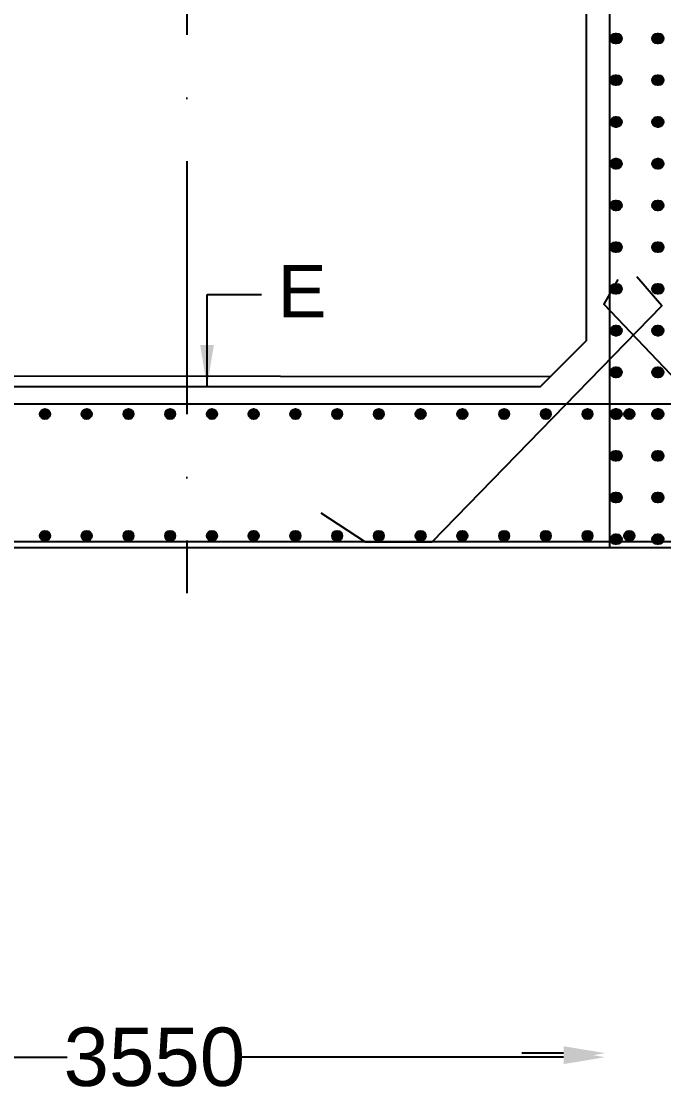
# Model space of a CAD drawing. Header units: millimetres. Extents: x 5124 to 2430164, y 2311 to 45642708.
# Drawn here: x 2369134 to 2372210, y 45617019 to 45622167 of the extents above; entities that cross this region are included whole.
import ezdxf

# ---------------------------------------------------------------- set-up
doc = ezdxf.new("R2010")
doc.units = ezdxf.units.MM
doc.header["$MEASUREMENT"] = 0
doc.linetypes.add('ACAD_ISO10W100', pattern=[18, 12, -3, 0, -3])
for name, color, linetype in [('DIMENSION', 7, 'Continuous'), ('DRAWING', 7, 'Continuous'), ('TEXT', 7, 'Continuous')]:
    doc.layers.add(name, color=color, linetype=linetype)
doc.styles.get("Standard").update_dxf_attribs({"font": 'arial.ttf', "height": 280})
doc.dimstyles.get("Standard").update_dxf_attribs({"dimtxt": 225, "dimasz": 200, "dimexe": 0.18, "dimexo": 0.0625, "dimgap": 0.09, "dimtad": 0, "dimdec": 0, "dimzin": 0, "dimdsep": 46, "dimtxsty": 'Standard', "dimcen": 0.09, "dimse1": 1, "dimse2": 1, "dimadec": 0, "dimazin": 0, "dimtfac": 1, "dimtdec": 0, "dimtofl": 0, "dimtmove": 0, "dimatfit": 3, "dimfxl": 1, "dimtolj": 1, "dimtzin": 0, "dimarcsym": 0})

# ---------------------------------------------------------------- blocks, each defined once
blk = doc.blocks.new('*D123')
at = {"layer": 'Defpoints', "color": 0, "transparency": 16777216}
for p in [(2367609.6, 45617213.6), (2371931.1, 45617213.6), (2371931.1, 45617202.9)]:
    blk.add_point(p, dxfattribs=at)
at = {"layer": 'DIMENSION', "color": 0, "lineweight": -2, "transparency": 16777216}
for p, q in [((2367809.6, 45617202.9), (2369352.8, 45617202.9)), ((2371731.1, 45617202.9), (2370188, 45617202.9))]:
    blk.add_line(p, q, dxfattribs=at)
at = {"layer": 'DIMENSION', "color": 0, "transparency": 16777216}
for points in [[(2367809.6, 45617236.3), (2367809.6, 45617169.6), (2367609.6, 45617202.9)], [(2371731.1, 45617236.3), (2371731.1, 45617169.6), (2371931.1, 45617202.9)]]:
    blk.add_solid(points, dxfattribs=at)
at = {"layer": 'DIMENSION', "color": 0, "transparency": 16777216, "insert": (2369770.4, 45617202.9), "char_height": 280, "attachment_point": 5}
blk.add_mtext('\\A1;3550', dxfattribs=at)
blk = doc.blocks.new('*D124')
at = {"layer": 'Defpoints', "color": 0, "transparency": 16777216}
for p in [(2371931.1, 45617213.6), (2372275.6, 45617222.2), (2372275.6, 45617213.6)]:
    blk.add_point(p, dxfattribs=at)
at = {"layer": 'DIMENSION', "color": 0, "lineweight": -2, "transparency": 16777216}
for p, q in [((2371731.1, 45617222.2), (2371531.1, 45617222.2)), ((2372475.6, 45617222.2), (2372675.6, 45617222.2))]:
    blk.add_line(p, q, dxfattribs=at)
at = {"layer": 'DIMENSION', "color": 0, "transparency": 16777216}
for points in [[(2371731.1, 45617255.6), (2371731.1, 45617188.9), (2371931.1, 45617222.2)], [(2372475.6, 45617255.6), (2372475.6, 45617188.9), (2372275.6, 45617222.2)]]:
    blk.add_solid(points, dxfattribs=at)
at = {"layer": 'DIMENSION', "color": 0, "transparency": 16777216, "insert": (2372984.4, 45617222.2), "char_height": 280, "attachment_point": 5}
blk.add_mtext('\\A1;300', dxfattribs=at)

msp = doc.modelspace()

# ---------------------------------------------------------------- hatches: boundary and pattern name
at = {"layer": 'DRAWING'}
for points in [[(2372004.8, 45622085.2, 0.973258), (2371956.3, 45622086.6), (2371956.3, 45622083.9, 0.973258)], [(2372004.9, 45622085.2, 1), (2371956.3, 45622085.2, 1)], [(2372005.8, 45622085.2, 0.973258), (2371957.3, 45622086.6), (2371957.3, 45622083.9, 0.973258)], [(2372005.9, 45622085.2, 1), (2371957.3, 45622085.2, 1)], [(2372006.8, 45622085.2, 0.973258), (2371958.3, 45622086.6), (2371958.3, 45622083.9, 0.973258)], [(2372006.9, 45622085.2, 1), (2371958.3, 45622085.2, 1)], [(2372007.8, 45622085.2, 0.973258), (2371959.3, 45622086.6), (2371959.3, 45622083.9, 0.973258)], [(2372007.9, 45622085.2, 1), (2371959.3, 45622085.2, 1)], [(2372008.8, 45622085.2, 0.973258), (2371960.3, 45622086.6), (2371960.3, 45622083.9, 0.973258)], [(2372008.9, 45622085.2, 1), (2371960.3, 45622085.2, 1)], [(2372009.8, 45622085.2, 0.973258), (2371961.3, 45622086.6), (2371961.3, 45622083.9, 0.973258)], [(2372009.9, 45622085.2, 1), (2371961.3, 45622085.2, 1)], [(2372204.8, 45622085.2, 0.973258), (2372156.3, 45622086.6), (2372156.3, 45622083.9, 0.973258)], [(2372204.9, 45622085.2, 1), (2372156.3, 45622085.2, 1)], [(2372205.8, 45622085.2, 0.973258), (2372157.3, 45622086.6), (2372157.3, 45622083.9, 0.973258)], [(2372205.9, 45622085.2, 1), (2372157.3, 45622085.2, 1)], [(2372206.8, 45622085.2, 0.973258), (2372158.3, 45622086.6), (2372158.3, 45622083.9, 0.973258)], [(2372206.9, 45622085.2, 1), (2372158.3, 45622085.2, 1)], [(2372207.8, 45622085.2, 0.973258), (2372159.3, 45622086.6), (2372159.3, 45622083.9, 0.973258)], [(2372207.9, 45622085.2, 1), (2372159.3, 45622085.2, 1)], [(2372208.8, 45622085.2, 0.973258), (2372160.3, 45622086.6), (2372160.3, 45622083.9, 0.973258)], [(2372208.9, 45622085.2, 1), (2372160.3, 45622085.2, 1)], [(2372209.8, 45622085.2, 0.973258), (2372161.3, 45622086.6), (2372161.3, 45622083.9, 0.973258)], [(2372209.9, 45622085.2, 1), (2372161.3, 45622085.2, 1)], [(2372004.8, 45621885.2, 0.973258), (2371956.3, 45621886.6), (2371956.3, 45621883.9, 0.973258)], [(2372004.9, 45621885.2, 1), (2371956.3, 45621885.2, 1)], [(2372005.8, 45621885.2, 0.973258), (2371957.3, 45621886.6), (2371957.3, 45621883.9, 0.973258)], [(2372005.9, 45621885.2, 1), (2371957.3, 45621885.2, 1)], [(2372006.8, 45621885.2, 0.973258), (2371958.3, 45621886.6), (2371958.3, 45621883.9, 0.973258)], [(2372006.9, 45621885.2, 1), (2371958.3, 45621885.2, 1)], [(2372007.8, 45621885.2, 0.973258), (2371959.3, 45621886.6), (2371959.3, 45621883.9, 0.973258)], [(2372007.9, 45621885.2, 1), (2371959.3, 45621885.2, 1)], [(2372008.8, 45621885.2, 0.973258), (2371960.3, 45621886.6), (2371960.3, 45621883.9, 0.973258)], [(2372008.9, 45621885.2, 1), (2371960.3, 45621885.2, 1)], [(2372009.8, 45621885.2, 0.973258), (2371961.3, 45621886.6), (2371961.3, 45621883.9, 0.973258)], [(2372009.9, 45621885.2, 1), (2371961.3, 45621885.2, 1)], [(2372204.8, 45621885.2, 0.973258), (2372156.3, 45621886.6), (2372156.3, 45621883.9, 0.973258)], [(2372204.9, 45621885.2, 1), (2372156.3, 45621885.2, 1)], [(2372205.8, 45621885.2, 0.973258), (2372157.3, 45621886.6), (2372157.3, 45621883.9, 0.973258)], [(2372205.9, 45621885.2, 1), (2372157.3, 45621885.2, 1)], [(2372206.8, 45621885.2, 0.973258), (2372158.3, 45621886.6), (2372158.3, 45621883.9, 0.973258)], [(2372206.9, 45621885.2, 1), (2372158.3, 45621885.2, 1)], [(2372207.8, 45621885.2, 0.973258), (2372159.3, 45621886.6), (2372159.3, 45621883.9, 0.973258)], [(2372207.9, 45621885.2, 1), (2372159.3, 45621885.2, 1)], [(2372208.8, 45621885.2, 0.973258), (2372160.3, 45621886.6), (2372160.3, 45621883.9, 0.973258)], [(2372208.9, 45621885.2, 1), (2372160.3, 45621885.2, 1)], [(2372209.8, 45621885.2, 0.973258), (2372161.3, 45621886.6), (2372161.3, 45621883.9, 0.973258)], [(2372209.9, 45621885.2, 1), (2372161.3, 45621885.2, 1)], [(2372004.8, 45621685.2, 0.973258), (2371956.3, 45621686.6), (2371956.3, 45621683.9, 0.973258)], [(2372004.9, 45621685.2, 1), (2371956.3, 45621685.2, 1)], [(2372005.8, 45621685.2, 0.973258), (2371957.3, 45621686.6), (2371957.3, 45621683.9, 0.973258)], [(2372005.9, 45621685.2, 1), (2371957.3, 45621685.2, 1)], [(2372006.8, 45621685.2, 0.973258), (2371958.3, 45621686.6), (2371958.3, 45621683.9, 0.973258)], [(2372006.9, 45621685.2, 1), (2371958.3, 45621685.2, 1)], [(2372007.8, 45621685.2, 0.973258), (2371959.3, 45621686.6), (2371959.3, 45621683.9, 0.973258)], [(2372007.9, 45621685.2, 1), (2371959.3, 45621685.2, 1)], [(2372008.8, 45621685.2, 0.973258), (2371960.3, 45621686.6), (2371960.3, 45621683.9, 0.973258)], [(2372008.9, 45621685.2, 1), (2371960.3, 45621685.2, 1)], [(2372009.8, 45621685.2, 0.973258), (2371961.3, 45621686.6), (2371961.3, 45621683.9, 0.973258)], [(2372009.9, 45621685.2, 1), (2371961.3, 45621685.2, 1)], [(2372204.8, 45621685.2, 0.973258), (2372156.3, 45621686.6), (2372156.3, 45621683.9, 0.973258)], [(2372204.9, 45621685.2, 1), (2372156.3, 45621685.2, 1)], [(2372205.8, 45621685.2, 0.973258), (2372157.3, 45621686.6), (2372157.3, 45621683.9, 0.973258)], [(2372205.9, 45621685.2, 1), (2372157.3, 45621685.2, 1)], [(2372206.8, 45621685.2, 0.973258), (2372158.3, 45621686.6), (2372158.3, 45621683.9, 0.973258)], [(2372206.9, 45621685.2, 1), (2372158.3, 45621685.2, 1)], [(2372207.8, 45621685.2, 0.973258), (2372159.3, 45621686.6), (2372159.3, 45621683.9, 0.973258)], [(2372207.9, 45621685.2, 1), (2372159.3, 45621685.2, 1)], [(2372208.8, 45621685.2, 0.973258), (2372160.3, 45621686.6), (2372160.3, 45621683.9, 0.973258)], [(2372208.9, 45621685.2, 1), (2372160.3, 45621685.2, 1)], [(2372209.8, 45621685.2, 0.973258), (2372161.3, 45621686.6), (2372161.3, 45621683.9, 0.973258)], [(2372209.9, 45621685.2, 1), (2372161.3, 45621685.2, 1)], [(2372004.8, 45621485.2, 0.973258), (2371956.3, 45621486.6), (2371956.3, 45621483.9, 0.973258)], [(2372004.9, 45621485.2, 1), (2371956.3, 45621485.2, 1)], [(2372005.8, 45621485.2, 0.973258), (2371957.3, 45621486.6), (2371957.3, 45621483.9, 0.973258)], [(2372005.9, 45621485.2, 1), (2371957.3, 45621485.2, 1)], [(2372006.8, 45621485.2, 0.973258), (2371958.3, 45621486.6), (2371958.3, 45621483.9, 0.973258)], [(2372006.9, 45621485.2, 1), (2371958.3, 45621485.2, 1)], [(2372007.8, 45621485.2, 0.973258), (2371959.3, 45621486.6), (2371959.3, 45621483.9, 0.973258)], [(2372007.9, 45621485.2, 1), (2371959.3, 45621485.2, 1)], [(2372008.8, 45621485.2, 0.973258), (2371960.3, 45621486.6), (2371960.3, 45621483.9, 0.973258)], [(2372008.9, 45621485.2, 1), (2371960.3, 45621485.2, 1)], [(2372009.8, 45621485.2, 0.973258), (2371961.3, 45621486.6), (2371961.3, 45621483.9, 0.973258)], [(2372009.9, 45621485.2, 1), (2371961.3, 45621485.2, 1)], [(2372204.8, 45621485.2, 0.973258), (2372156.3, 45621486.6), (2372156.3, 45621483.9, 0.973258)], [(2372204.9, 45621485.2, 1), (2372156.3, 45621485.2, 1)], [(2372205.8, 45621485.2, 0.973258), (2372157.3, 45621486.6), (2372157.3, 45621483.9, 0.973258)], [(2372205.9, 45621485.2, 1), (2372157.3, 45621485.2, 1)], [(2372206.8, 45621485.2, 0.973258), (2372158.3, 45621486.6), (2372158.3, 45621483.9, 0.973258)], [(2372206.9, 45621485.2, 1), (2372158.3, 45621485.2, 1)], [(2372207.8, 45621485.2, 0.973258), (2372159.3, 45621486.6), (2372159.3, 45621483.9, 0.973258)], [(2372207.9, 45621485.2, 1), (2372159.3, 45621485.2, 1)], [(2372208.8, 45621485.2, 0.973258), (2372160.3, 45621486.6), (2372160.3, 45621483.9, 0.973258)], [(2372208.9, 45621485.2, 1), (2372160.3, 45621485.2, 1)], [(2372209.8, 45621485.2, 0.973258), (2372161.3, 45621486.6), (2372161.3, 45621483.9, 0.973258)], [(2372209.9, 45621485.2, 1), (2372161.3, 45621485.2, 1)], [(2372004.8, 45621285.2, 0.973258), (2371956.3, 45621286.6), (2371956.3, 45621283.9, 0.973258)], [(2372004.9, 45621285.2, 1), (2371956.3, 45621285.2, 1)], [(2372005.8, 45621285.2, 0.973258), (2371957.3, 45621286.6), (2371957.3, 45621283.9, 0.973258)], [(2372005.9, 45621285.2, 1), (2371957.3, 45621285.2, 1)], [(2372006.8, 45621285.2, 0.973258), (2371958.3, 45621286.6), (2371958.3, 45621283.9, 0.973258)], [(2372006.9, 45621285.2, 1), (2371958.3, 45621285.2, 1)], [(2372007.8, 45621285.2, 0.973258), (2371959.3, 45621286.6), (2371959.3, 45621283.9, 0.973258)], [(2372007.9, 45621285.2, 1), (2371959.3, 45621285.2, 1)], [(2372008.8, 45621285.2, 0.973258), (2371960.3, 45621286.6), (2371960.3, 45621283.9, 0.973258)], [(2372008.9, 45621285.2, 1), (2371960.3, 45621285.2, 1)], [(2372009.8, 45621285.2, 0.973258), (2371961.3, 45621286.6), (2371961.3, 45621283.9, 0.973258)], [(2372009.9, 45621285.2, 1), (2371961.3, 45621285.2, 1)], [(2372204.8, 45621285.2, 0.973258), (2372156.3, 45621286.6), (2372156.3, 45621283.9, 0.973258)], [(2372204.9, 45621285.2, 1), (2372156.3, 45621285.2, 1)], [(2372205.8, 45621285.2, 0.973258), (2372157.3, 45621286.6), (2372157.3, 45621283.9, 0.973258)], [(2372205.9, 45621285.2, 1), (2372157.3, 45621285.2, 1)], [(2372206.8, 45621285.2, 0.973258), (2372158.3, 45621286.6), (2372158.3, 45621283.9, 0.973258)], [(2372206.9, 45621285.2, 1), (2372158.3, 45621285.2, 1)], [(2372207.8, 45621285.2, 0.973258), (2372159.3, 45621286.6), (2372159.3, 45621283.9, 0.973258)], [(2372207.9, 45621285.2, 1), (2372159.3, 45621285.2, 1)], [(2372208.8, 45621285.2, 0.973258), (2372160.3, 45621286.6), (2372160.3, 45621283.9, 0.973258)], [(2372208.9, 45621285.2, 1), (2372160.3, 45621285.2, 1)], [(2372209.8, 45621285.2, 0.973258), (2372161.3, 45621286.6), (2372161.3, 45621283.9, 0.973258)], [(2372209.9, 45621285.2, 1), (2372161.3, 45621285.2, 1)], [(2372004.8, 45621085.2, 0.973258), (2371956.3, 45621086.6), (2371956.3, 45621083.9, 0.973258)], [(2372004.9, 45621085.2, 1), (2371956.3, 45621085.2, 1)], [(2372005.8, 45621085.2, 0.973258), (2371957.3, 45621086.6), (2371957.3, 45621083.9, 0.973258)], [(2372005.9, 45621085.2, 1), (2371957.3, 45621085.2, 1)], [(2372006.8, 45621085.2, 0.973258), (2371958.3, 45621086.6), (2371958.3, 45621083.9, 0.973258)], [(2372006.9, 45621085.2, 1), (2371958.3, 45621085.2, 1)], [(2372007.8, 45621085.2, 0.973258), (2371959.3, 45621086.6), (2371959.3, 45621083.9, 0.973258)], [(2372007.9, 45621085.2, 1), (2371959.3, 45621085.2, 1)], [(2372008.8, 45621085.2, 0.973258), (2371960.3, 45621086.6), (2371960.3, 45621083.9, 0.973258)], [(2372008.9, 45621085.2, 1), (2371960.3, 45621085.2, 1)], [(2372009.8, 45621085.2, 0.973258), (2371961.3, 45621086.6), (2371961.3, 45621083.9, 0.973258)], [(2372009.9, 45621085.2, 1), (2371961.3, 45621085.2, 1)], [(2372204.8, 45621085.2, 0.973258), (2372156.3, 45621086.6), (2372156.3, 45621083.9, 0.973258)], [(2372204.9, 45621085.2, 1), (2372156.3, 45621085.2, 1)], [(2372205.8, 45621085.2, 0.973258), (2372157.3, 45621086.6), (2372157.3, 45621083.9, 0.973258)], [(2372205.9, 45621085.2, 1), (2372157.3, 45621085.2, 1)], [(2372206.8, 45621085.2, 0.973258), (2372158.3, 45621086.6), (2372158.3, 45621083.9, 0.973258)], [(2372206.9, 45621085.2, 1), (2372158.3, 45621085.2, 1)], [(2372207.8, 45621085.2, 0.973258), (2372159.3, 45621086.6), (2372159.3, 45621083.9, 0.973258)], [(2372207.9, 45621085.2, 1), (2372159.3, 45621085.2, 1)], [(2372208.8, 45621085.2, 0.973258), (2372160.3, 45621086.6), (2372160.3, 45621083.9, 0.973258)], [(2372208.9, 45621085.2, 1), (2372160.3, 45621085.2, 1)], [(2372209.8, 45621085.2, 0.973258), (2372161.3, 45621086.6), (2372161.3, 45621083.9, 0.973258)], [(2372209.9, 45621085.2, 1), (2372161.3, 45621085.2, 1)], [(2372004.8, 45620885.2, 0.973258), (2371956.3, 45620886.6), (2371956.3, 45620883.9, 0.973258)], [(2372004.9, 45620885.2, 1), (2371956.3, 45620885.2, 1)], [(2372005.8, 45620885.2, 0.973258), (2371957.3, 45620886.6), (2371957.3, 45620883.9, 0.973258)], [(2372005.9, 45620885.2, 1), (2371957.3, 45620885.2, 1)], [(2372006.8, 45620885.2, 0.973258), (2371958.3, 45620886.6), (2371958.3, 45620883.9, 0.973258)], [(2372006.9, 45620885.2, 1), (2371958.3, 45620885.2, 1)], [(2372007.8, 45620885.2, 0.973258), (2371959.3, 45620886.6), (2371959.3, 45620883.9, 0.973258)], [(2372007.9, 45620885.2, 1), (2371959.3, 45620885.2, 1)], [(2372008.8, 45620885.2, 0.973258), (2371960.3, 45620886.6), (2371960.3, 45620883.9, 0.973258)], [(2372008.9, 45620885.2, 1), (2371960.3, 45620885.2, 1)], [(2372009.8, 45620885.2, 0.973258), (2371961.3, 45620886.6), (2371961.3, 45620883.9, 0.973258)], [(2372009.9, 45620885.2, 1), (2371961.3, 45620885.2, 1)], [(2372204.8, 45620885.2, 0.973258), (2372156.3, 45620886.6), (2372156.3, 45620883.9, 0.973258)], [(2372204.9, 45620885.2, 1), (2372156.3, 45620885.2, 1)], [(2372205.8, 45620885.2, 0.973258), (2372157.3, 45620886.6), (2372157.3, 45620883.9, 0.973258)], [(2372205.9, 45620885.2, 1), (2372157.3, 45620885.2, 1)], [(2372206.8, 45620885.2, 0.973258), (2372158.3, 45620886.6), (2372158.3, 45620883.9, 0.973258)], [(2372206.9, 45620885.2, 1), (2372158.3, 45620885.2, 1)], [(2372207.8, 45620885.2, 0.973258), (2372159.3, 45620886.6), (2372159.3, 45620883.9, 0.973258)], [(2372207.9, 45620885.2, 1), (2372159.3, 45620885.2, 1)], [(2372208.8, 45620885.2, 0.973258), (2372160.3, 45620886.6), (2372160.3, 45620883.9, 0.973258)], [(2372208.9, 45620885.2, 1), (2372160.3, 45620885.2, 1)], [(2372209.8, 45620885.2, 0.973258), (2372161.3, 45620886.6), (2372161.3, 45620883.9, 0.973258)], [(2372209.9, 45620885.2, 1), (2372161.3, 45620885.2, 1)], [(2372004.8, 45620685.2, 0.973258), (2371956.3, 45620686.6), (2371956.3, 45620683.9, 0.973258)], [(2372004.9, 45620685.2, 1), (2371956.3, 45620685.2, 1)], [(2372005.8, 45620685.2, 0.973258), (2371957.3, 45620686.6), (2371957.3, 45620683.9, 0.973258)], [(2372005.9, 45620685.2, 1), (2371957.3, 45620685.2, 1)], [(2372006.8, 45620685.2, 0.973258), (2371958.3, 45620686.6), (2371958.3, 45620683.9, 0.973258)], [(2372006.9, 45620685.2, 1), (2371958.3, 45620685.2, 1)], [(2372007.8, 45620685.2, 0.973258), (2371959.3, 45620686.6), (2371959.3, 45620683.9, 0.973258)], [(2372007.9, 45620685.2, 1), (2371959.3, 45620685.2, 1)], [(2372008.8, 45620685.2, 0.973258), (2371960.3, 45620686.6), (2371960.3, 45620683.9, 0.973258)], [(2372008.9, 45620685.2, 1), (2371960.3, 45620685.2, 1)], [(2372009.8, 45620685.2, 0.973258), (2371961.3, 45620686.6), (2371961.3, 45620683.9, 0.973258)], [(2372009.9, 45620685.2, 1), (2371961.3, 45620685.2, 1)], [(2372204.8, 45620685.2, 0.973258), (2372156.3, 45620686.6), (2372156.3, 45620683.9, 0.973258)], [(2372204.9, 45620685.2, 1), (2372156.3, 45620685.2, 1)], [(2372205.8, 45620685.2, 0.973258), (2372157.3, 45620686.6), (2372157.3, 45620683.9, 0.973258)], [(2372205.9, 45620685.2, 1), (2372157.3, 45620685.2, 1)], [(2372206.8, 45620685.2, 0.973258), (2372158.3, 45620686.6), (2372158.3, 45620683.9, 0.973258)], [(2372206.9, 45620685.2, 1), (2372158.3, 45620685.2, 1)], [(2372207.8, 45620685.2, 0.973258), (2372159.3, 45620686.6), (2372159.3, 45620683.9, 0.973258)], [(2372207.9, 45620685.2, 1), (2372159.3, 45620685.2, 1)], [(2372208.8, 45620685.2, 0.973258), (2372160.3, 45620686.6), (2372160.3, 45620683.9, 0.973258)], [(2372208.9, 45620685.2, 1), (2372160.3, 45620685.2, 1)], [(2372209.8, 45620685.2, 0.973258), (2372161.3, 45620686.6), (2372161.3, 45620683.9, 0.973258)], [(2372209.9, 45620685.2, 1), (2372161.3, 45620685.2, 1)], [(2372004.8, 45620485.2, 0.973258), (2371956.3, 45620486.6), (2371956.3, 45620483.9, 0.973258)], [(2372004.9, 45620485.2, 1), (2371956.3, 45620485.2, 1)], [(2372005.8, 45620485.2, 0.973258), (2371957.3, 45620486.6), (2371957.3, 45620483.9, 0.973258)], [(2372005.9, 45620485.2, 1), (2371957.3, 45620485.2, 1)], [(2372006.8, 45620485.2, 0.973258), (2371958.3, 45620486.6), (2371958.3, 45620483.9, 0.973258)], [(2372006.9, 45620485.2, 1), (2371958.3, 45620485.2, 1)], [(2372007.8, 45620485.2, 0.973258), (2371959.3, 45620486.6), (2371959.3, 45620483.9, 0.973258)], [(2372007.9, 45620485.2, 1), (2371959.3, 45620485.2, 1)], [(2372008.8, 45620485.2, 0.973258), (2371960.3, 45620486.6), (2371960.3, 45620483.9, 0.973258)], [(2372008.9, 45620485.2, 1), (2371960.3, 45620485.2, 1)], [(2372009.8, 45620485.2, 0.973258), (2371961.3, 45620486.6), (2371961.3, 45620483.9, 0.973258)], [(2372009.9, 45620485.2, 1), (2371961.3, 45620485.2, 1)], [(2372204.8, 45620485.2, 0.973258), (2372156.3, 45620486.6), (2372156.3, 45620483.9, 0.973258)], [(2372204.9, 45620485.2, 1), (2372156.3, 45620485.2, 1)], [(2372205.8, 45620485.2, 0.973258), (2372157.3, 45620486.6), (2372157.3, 45620483.9, 0.973258)], [(2372205.9, 45620485.2, 1), (2372157.3, 45620485.2, 1)], [(2372206.8, 45620485.2, 0.973258), (2372158.3, 45620486.6), (2372158.3, 45620483.9, 0.973258)], [(2372206.9, 45620485.2, 1), (2372158.3, 45620485.2, 1)], [(2372207.8, 45620485.2, 0.973258), (2372159.3, 45620486.6), (2372159.3, 45620483.9, 0.973258)], [(2372207.9, 45620485.2, 1), (2372159.3, 45620485.2, 1)], [(2372208.8, 45620485.2, 0.973258), (2372160.3, 45620486.6), (2372160.3, 45620483.9, 0.973258)], [(2372208.9, 45620485.2, 1), (2372160.3, 45620485.2, 1)], [(2372209.8, 45620485.2, 0.973258), (2372161.3, 45620486.6), (2372161.3, 45620483.9, 0.973258)], [(2372209.9, 45620485.2, 1), (2372161.3, 45620485.2, 1)], [(2369270.6, 45620285.2, 0.973258), (2369222.1, 45620286.6), (2369222.1, 45620283.9, 0.973258)], [(2369270.7, 45620285.2, 0.973258), (2369222.1, 45620286.6), (2369222.1, 45620283.9, 0.973258)], [(2369470.6, 45620285.2, 0.973258), (2369422.1, 45620286.6), (2369422.1, 45620283.9, 0.973258)], [(2369470.7, 45620285.2, 0.973258), (2369422.1, 45620286.6), (2369422.1, 45620283.9, 0.973258)], [(2369670.6, 45620285.2, 0.973258), (2369622.1, 45620286.6), (2369622.1, 45620283.9, 0.973258)], [(2369670.7, 45620285.2, 0.973258), (2369622.1, 45620286.6), (2369622.1, 45620283.9, 0.973258)], [(2369870.6, 45620285.2, 0.973258), (2369822.1, 45620286.6), (2369822.1, 45620283.9, 0.973258)], [(2369870.7, 45620285.2, 0.973258), (2369822.1, 45620286.6), (2369822.1, 45620283.9, 0.973258)], [(2370070.6, 45620285.2, 0.973258), (2370022.1, 45620286.6), (2370022.1, 45620283.9, 0.973258)], [(2370070.7, 45620285.2, 0.973258), (2370022.1, 45620286.6), (2370022.1, 45620283.9, 0.973258)], [(2370270.6, 45620285.2, 0.973258), (2370222.1, 45620286.6), (2370222.1, 45620283.9, 0.973258)], [(2370270.7, 45620285.2, 0.973258), (2370222.1, 45620286.6), (2370222.1, 45620283.9, 0.973258)], [(2370470.6, 45620285.2, 0.973258), (2370422.1, 45620286.6), (2370422.1, 45620283.9, 0.973258)], [(2370470.7, 45620285.2, 0.973258), (2370422.1, 45620286.6), (2370422.1, 45620283.9, 0.973258)], [(2370670.6, 45620285.2, 0.973258), (2370622.1, 45620286.6), (2370622.1, 45620283.9, 0.973258)], [(2370670.7, 45620285.2, 0.973258), (2370622.1, 45620286.6), (2370622.1, 45620283.9, 0.973258)], [(2370870.6, 45620285.2, 0.973258), (2370822.1, 45620286.6), (2370822.1, 45620283.9, 0.973258)], [(2370870.7, 45620285.2, 0.973258), (2370822.1, 45620286.6), (2370822.1, 45620283.9, 0.973258)], [(2371070.6, 45620285.2, 0.973258), (2371022.1, 45620286.6), (2371022.1, 45620283.9, 0.973258)], [(2371070.7, 45620285.2, 0.973258), (2371022.1, 45620286.6), (2371022.1, 45620283.9, 0.973258)], [(2371270.6, 45620285.2, 0.973258), (2371222.1, 45620286.6), (2371222.1, 45620283.9, 0.973258)], [(2371270.7, 45620285.2, 0.973258), (2371222.1, 45620286.6), (2371222.1, 45620283.9, 0.973258)], [(2371470.6, 45620285.2, 0.973258), (2371422.1, 45620286.6), (2371422.1, 45620283.9, 0.973258)], [(2371470.7, 45620285.2, 0.973258), (2371422.1, 45620286.6), (2371422.1, 45620283.9, 0.973258)], [(2371670.6, 45620285.2, 0.973258), (2371622.1, 45620286.6), (2371622.1, 45620283.9, 0.973258)], [(2371670.7, 45620285.2, 0.973258), (2371622.1, 45620286.6), (2371622.1, 45620283.9, 0.973258)], [(2371870.6, 45620285.2, 0.973258), (2371822.1, 45620286.6), (2371822.1, 45620283.9, 0.973258)], [(2371870.7, 45620285.2, 0.973258), (2371822.1, 45620286.6), (2371822.1, 45620283.9, 0.973258)], [(2372004.8, 45620285.2, 0.973258), (2371956.3, 45620286.6), (2371956.3, 45620283.9, 0.973258)], [(2372004.9, 45620285.2, 1), (2371956.3, 45620285.2, 1)], [(2372005.8, 45620285.2, 0.973258), (2371957.3, 45620286.6), (2371957.3, 45620283.9, 0.973258)], [(2372005.9, 45620285.2, 1), (2371957.3, 45620285.2, 1)], [(2372006.8, 45620285.2, 0.973258), (2371958.3, 45620286.6), (2371958.3, 45620283.9, 0.973258)], [(2372006.9, 45620285.2, 1), (2371958.3, 45620285.2, 1)], [(2372007.8, 45620285.2, 0.973258), (2371959.3, 45620286.6), (2371959.3, 45620283.9, 0.973258)], [(2372007.9, 45620285.2, 1), (2371959.3, 45620285.2, 1)], [(2372008.8, 45620285.2, 0.973258), (2371960.3, 45620286.6), (2371960.3, 45620283.9, 0.973258)], [(2372008.9, 45620285.2, 1), (2371960.3, 45620285.2, 1)], [(2372009.8, 45620285.2, 0.973258), (2371961.3, 45620286.6), (2371961.3, 45620283.9, 0.973258)], [(2372009.9, 45620285.2, 1), (2371961.3, 45620285.2, 1)], [(2372070.6, 45620285.2, 0.973258), (2372022.1, 45620286.6), (2372022.1, 45620283.9, 0.973258)], [(2372070.7, 45620285.2, 0.973258), (2372022.1, 45620286.6), (2372022.1, 45620283.9, 0.973258)], [(2372204.8, 45620285.2, 0.973258), (2372156.3, 45620286.6), (2372156.3, 45620283.9, 0.973258)], [(2372204.9, 45620285.2, 1), (2372156.3, 45620285.2, 1)], [(2372205.8, 45620285.2, 0.973258), (2372157.3, 45620286.6), (2372157.3, 45620283.9, 0.973258)], [(2372205.9, 45620285.2, 1), (2372157.3, 45620285.2, 1)], [(2372206.8, 45620285.2, 0.973258), (2372158.3, 45620286.6), (2372158.3, 45620283.9, 0.973258)], [(2372206.9, 45620285.2, 1), (2372158.3, 45620285.2, 1)], [(2372207.8, 45620285.2, 0.973258), (2372159.3, 45620286.6), (2372159.3, 45620283.9, 0.973258)], [(2372207.9, 45620285.2, 1), (2372159.3, 45620285.2, 1)], [(2372208.8, 45620285.2, 0.973258), (2372160.3, 45620286.6), (2372160.3, 45620283.9, 0.973258)], [(2372208.9, 45620285.2, 1), (2372160.3, 45620285.2, 1)], [(2372209.8, 45620285.2, 0.973258), (2372161.3, 45620286.6), (2372161.3, 45620283.9, 0.973258)], [(2372209.9, 45620285.2, 1), (2372161.3, 45620285.2, 1)], [(2372004.8, 45620085.2, 0.973258), (2371956.3, 45620086.6), (2371956.3, 45620083.9, 0.973258)], [(2372004.9, 45620085.2, 1), (2371956.3, 45620085.2, 1)], [(2372005.8, 45620085.2, 0.973258), (2371957.3, 45620086.6), (2371957.3, 45620083.9, 0.973258)], [(2372005.9, 45620085.2, 1), (2371957.3, 45620085.2, 1)], [(2372006.8, 45620085.2, 0.973258), (2371958.3, 45620086.6), (2371958.3, 45620083.9, 0.973258)], [(2372006.9, 45620085.2, 1), (2371958.3, 45620085.2, 1)], [(2372007.8, 45620085.2, 0.973258), (2371959.3, 45620086.6), (2371959.3, 45620083.9, 0.973258)], [(2372007.9, 45620085.2, 1), (2371959.3, 45620085.2, 1)], [(2372008.8, 45620085.2, 0.973258), (2371960.3, 45620086.6), (2371960.3, 45620083.9, 0.973258)], [(2372008.9, 45620085.2, 1), (2371960.3, 45620085.2, 1)], [(2372009.8, 45620085.2, 0.973258), (2371961.3, 45620086.6), (2371961.3, 45620083.9, 0.973258)], [(2372009.9, 45620085.2, 1), (2371961.3, 45620085.2, 1)], [(2372204.8, 45620085.2, 0.973258), (2372156.3, 45620086.6), (2372156.3, 45620083.9, 0.973258)], [(2372204.9, 45620085.2, 1), (2372156.3, 45620085.2, 1)], [(2372205.8, 45620085.2, 0.973258), (2372157.3, 45620086.6), (2372157.3, 45620083.9, 0.973258)], [(2372205.9, 45620085.2, 1), (2372157.3, 45620085.2, 1)], [(2372206.8, 45620085.2, 0.973258), (2372158.3, 45620086.6), (2372158.3, 45620083.9, 0.973258)], [(2372206.9, 45620085.2, 1), (2372158.3, 45620085.2, 1)], [(2372207.8, 45620085.2, 0.973258), (2372159.3, 45620086.6), (2372159.3, 45620083.9, 0.973258)], [(2372207.9, 45620085.2, 1), (2372159.3, 45620085.2, 1)], [(2372208.8, 45620085.2, 0.973258), (2372160.3, 45620086.6), (2372160.3, 45620083.9, 0.973258)], [(2372208.9, 45620085.2, 1), (2372160.3, 45620085.2, 1)], [(2372209.8, 45620085.2, 0.973258), (2372161.3, 45620086.6), (2372161.3, 45620083.9, 0.973258)], [(2372209.9, 45620085.2, 1), (2372161.3, 45620085.2, 1)], [(2372004.8, 45619885.2, 0.973258), (2371956.3, 45619886.6), (2371956.3, 45619883.9, 0.973258)], [(2372004.9, 45619885.2, 1), (2371956.3, 45619885.2, 1)], [(2372005.8, 45619885.2, 0.973258), (2371957.3, 45619886.6), (2371957.3, 45619883.9, 0.973258)], [(2372005.9, 45619885.2, 1), (2371957.3, 45619885.2, 1)], [(2372006.8, 45619885.2, 0.973258), (2371958.3, 45619886.6), (2371958.3, 45619883.9, 0.973258)], [(2372006.9, 45619885.2, 1), (2371958.3, 45619885.2, 1)], [(2372007.8, 45619885.2, 0.973258), (2371959.3, 45619886.6), (2371959.3, 45619883.9, 0.973258)], [(2372007.9, 45619885.2, 1), (2371959.3, 45619885.2, 1)], [(2372008.8, 45619885.2, 0.973258), (2371960.3, 45619886.6), (2371960.3, 45619883.9, 0.973258)], [(2372008.9, 45619885.2, 1), (2371960.3, 45619885.2, 1)], [(2372009.8, 45619885.2, 0.973258), (2371961.3, 45619886.6), (2371961.3, 45619883.9, 0.973258)], [(2372009.9, 45619885.2, 1), (2371961.3, 45619885.2, 1)], [(2372204.8, 45619885.2, 0.973258), (2372156.3, 45619886.6), (2372156.3, 45619883.9, 0.973258)], [(2372204.9, 45619885.2, 1), (2372156.3, 45619885.2, 1)], [(2372205.8, 45619885.2, 0.973258), (2372157.3, 45619886.6), (2372157.3, 45619883.9, 0.973258)], [(2372205.9, 45619885.2, 1), (2372157.3, 45619885.2, 1)], [(2372206.8, 45619885.2, 0.973258), (2372158.3, 45619886.6), (2372158.3, 45619883.9, 0.973258)], [(2372206.9, 45619885.2, 1), (2372158.3, 45619885.2, 1)], [(2372207.8, 45619885.2, 0.973258), (2372159.3, 45619886.6), (2372159.3, 45619883.9, 0.973258)], [(2372207.9, 45619885.2, 1), (2372159.3, 45619885.2, 1)], [(2372208.8, 45619885.2, 0.973258), (2372160.3, 45619886.6), (2372160.3, 45619883.9, 0.973258)], [(2372208.9, 45619885.2, 1), (2372160.3, 45619885.2, 1)], [(2372209.8, 45619885.2, 0.973258), (2372161.3, 45619886.6), (2372161.3, 45619883.9, 0.973258)], [(2372209.9, 45619885.2, 1), (2372161.3, 45619885.2, 1)], [(2369270.6, 45619701.7, 0.973258), (2369222.1, 45619703), (2369222.1, 45619700.4, 0.973258)], [(2369270.7, 45619701.7, 1), (2369222.1, 45619701.7, 1)], [(2369470.6, 45619701.7, 0.973258), (2369422.1, 45619703), (2369422.1, 45619700.4, 0.973258)], [(2369470.7, 45619701.7, 1), (2369422.1, 45619701.7, 1)], [(2369670.6, 45619701.7, 0.973258), (2369622.1, 45619703), (2369622.1, 45619700.4, 0.973258)], [(2369670.7, 45619701.7, 1), (2369622.1, 45619701.7, 1)], [(2369870.6, 45619701.7, 0.973258), (2369822.1, 45619703), (2369822.1, 45619700.4, 0.973258)], [(2369870.7, 45619701.7, 1), (2369822.1, 45619701.7, 1)], [(2370070.6, 45619701.7, 0.973258), (2370022.1, 45619703), (2370022.1, 45619700.4, 0.973258)], [(2370070.7, 45619701.7, 1), (2370022.1, 45619701.7, 1)], [(2370270.6, 45619701.7, 0.973258), (2370222.1, 45619703), (2370222.1, 45619700.4, 0.973258)], [(2370270.7, 45619701.7, 1), (2370222.1, 45619701.7, 1)], [(2370470.6, 45619701.7, 0.973258), (2370422.1, 45619703), (2370422.1, 45619700.4, 0.973258)], [(2370470.7, 45619701.7, 1), (2370422.1, 45619701.7, 1)], [(2370670.6, 45619701.7, 0.973258), (2370622.1, 45619703), (2370622.1, 45619700.4, 0.973258)], [(2370670.7, 45619701.7, 1), (2370622.1, 45619701.7, 1)], [(2370870.6, 45619701.7, 0.973258), (2370822.1, 45619703), (2370822.1, 45619700.4, 0.973258)], [(2370870.7, 45619701.7, 1), (2370822.1, 45619701.7, 1)], [(2371070.6, 45619701.7, 0.973258), (2371022.1, 45619703), (2371022.1, 45619700.4, 0.973258)], [(2371070.7, 45619701.7, 1), (2371022.1, 45619701.7, 1)], [(2371270.6, 45619701.7, 0.973258), (2371222.1, 45619703), (2371222.1, 45619700.4, 0.973258)], [(2371270.7, 45619701.7, 1), (2371222.1, 45619701.7, 1)], [(2371470.6, 45619701.7, 0.973258), (2371422.1, 45619703), (2371422.1, 45619700.4, 0.973258)], [(2371470.7, 45619701.7, 1), (2371422.1, 45619701.7, 1)], [(2371670.6, 45619701.7, 0.973258), (2371622.1, 45619703), (2371622.1, 45619700.4, 0.973258)], [(2371670.7, 45619701.7, 1), (2371622.1, 45619701.7, 1)], [(2371870.6, 45619701.7, 0.973258), (2371822.1, 45619703), (2371822.1, 45619700.4, 0.973258)], [(2371870.7, 45619701.7, 1), (2371822.1, 45619701.7, 1)], [(2372004.8, 45619685.2, 0.973258), (2371956.3, 45619686.6), (2371956.3, 45619683.9, 0.973258)], [(2372004.9, 45619685.2, 1), (2371956.3, 45619685.2, 1)], [(2372005.8, 45619685.2, 0.973258), (2371957.3, 45619686.6), (2371957.3, 45619683.9, 0.973258)], [(2372005.9, 45619685.2, 1), (2371957.3, 45619685.2, 1)], [(2372006.8, 45619685.2, 0.973258), (2371958.3, 45619686.6), (2371958.3, 45619683.9, 0.973258)], [(2372006.9, 45619685.2, 1), (2371958.3, 45619685.2, 1)], [(2372007.8, 45619685.2, 0.973258), (2371959.3, 45619686.6), (2371959.3, 45619683.9, 0.973258)], [(2372007.9, 45619685.2, 1), (2371959.3, 45619685.2, 1)], [(2372008.8, 45619685.2, 0.973258), (2371960.3, 45619686.6), (2371960.3, 45619683.9, 0.973258)], [(2372008.9, 45619685.2, 1), (2371960.3, 45619685.2, 1)], [(2372009.8, 45619685.2, 0.973258), (2371961.3, 45619686.6), (2371961.3, 45619683.9, 0.973258)], [(2372009.9, 45619685.2, 1), (2371961.3, 45619685.2, 1)], [(2372070.6, 45619701.7, 0.973258), (2372022.1, 45619703), (2372022.1, 45619700.4, 0.973258)], [(2372070.7, 45619701.7, 1), (2372022.1, 45619701.7, 1)], [(2372204.8, 45619685.2, 0.973258), (2372156.3, 45619686.6), (2372156.3, 45619683.9, 0.973258)], [(2372204.9, 45619685.2, 1), (2372156.3, 45619685.2, 1)], [(2372205.8, 45619685.2, 0.973258), (2372157.3, 45619686.6), (2372157.3, 45619683.9, 0.973258)], [(2372205.9, 45619685.2, 1), (2372157.3, 45619685.2, 1)], [(2372206.8, 45619685.2, 0.973258), (2372158.3, 45619686.6), (2372158.3, 45619683.9, 0.973258)], [(2372206.9, 45619685.2, 1), (2372158.3, 45619685.2, 1)], [(2372207.8, 45619685.2, 0.973258), (2372159.3, 45619686.6), (2372159.3, 45619683.9, 0.973258)], [(2372207.9, 45619685.2, 1), (2372159.3, 45619685.2, 1)], [(2372208.8, 45619685.2, 0.973258), (2372160.3, 45619686.6), (2372160.3, 45619683.9, 0.973258)], [(2372208.9, 45619685.2, 1), (2372160.3, 45619685.2, 1)], [(2372209.8, 45619685.2, 0.973258), (2372161.3, 45619686.6), (2372161.3, 45619683.9, 0.973258)], [(2372209.9, 45619685.2, 1), (2372161.3, 45619685.2, 1)]]:
    msp.add_hatch(color=256, dxfattribs=at).paths.add_polyline_path(points)

# ---------------------------------------------------------------- linework, layer by layer
for points in [[(2357721.9, 45625911.8), (2381721.3, 45625911.8), (2381721.3, 45619643.6), (2357721.9, 45619643.6)], [(2357751.7, 45625882), (2381691.5, 45625882), (2381691.5, 45619673.4), (2357751.7, 45619673.4)], [(2367837.5, 45625205.2), (2371619, 45625205.2), (2371839.3, 45624984.9), (2371839.3, 45620636.7), (2371619, 45620416.5), (2367837.5, 45620416.5), (2367617.2, 45620636.7), (2367617.2, 45624984.9)]]:
    msp.add_lwpolyline(points, close=True, dxfattribs=at)
for points in [[(2371951.7, 45625857.8), (2371951.7, 45619649.1)], [(2370567.6, 45619811.5), (2370780.9, 45619673.4), (2371102.3, 45619673.4), (2372202.5, 45620804), (2372083.1, 45620942.5)], [(2371991.8, 45620930.3), (2371924.9, 45620811.6), (2373008, 45619673.4), (2373317.5, 45619673.4), (2373515.8, 45619807.9)], [(2367784.1, 45620469.8), (2371668.2, 45620465.7)], [(2357751.7, 45620334.5), (2381691.5, 45620334.5)]]:
    msp.add_lwpolyline(points, dxfattribs=at)
for centre in [(2371980.6, 45622085.2), (2371980.6, 45622085.2), (2371981.6, 45622085.2), (2371981.6, 45622085.2), (2371982.6, 45622085.2), (2371982.6, 45622085.2), (2371983.6, 45622085.2), (2371983.6, 45622085.2), (2371984.6, 45622085.2), (2371984.6, 45622085.2), (2371985.6, 45622085.2), (2371985.6, 45622085.2), (2372180.6, 45622085.2), (2372180.6, 45622085.2), (2372181.6, 45622085.2), (2372181.6, 45622085.2), (2372182.6, 45622085.2), (2372182.6, 45622085.2), (2372183.6, 45622085.2), (2372183.6, 45622085.2), (2372184.6, 45622085.2), (2372184.6, 45622085.2), (2372185.6, 45622085.2), (2372185.6, 45622085.2), (2371980.6, 45621885.2), (2371980.6, 45621885.2), (2371981.6, 45621885.2), (2371981.6, 45621885.2), (2371982.6, 45621885.2), (2371982.6, 45621885.2), (2371983.6, 45621885.2), (2371983.6, 45621885.2), (2371984.6, 45621885.2), (2371984.6, 45621885.2), (2371985.6, 45621885.2), (2371985.6, 45621885.2), (2372180.6, 45621885.2), (2372180.6, 45621885.2), (2372181.6, 45621885.2), (2372181.6, 45621885.2), (2372182.6, 45621885.2), (2372182.6, 45621885.2), (2372183.6, 45621885.2), (2372183.6, 45621885.2), (2372184.6, 45621885.2), (2372184.6, 45621885.2), (2372185.6, 45621885.2), (2372185.6, 45621885.2), (2371980.6, 45621685.2), (2371980.6, 45621685.2), (2371981.6, 45621685.2), (2371981.6, 45621685.2), (2371982.6, 45621685.2), (2371982.6, 45621685.2), (2371983.6, 45621685.2), (2371983.6, 45621685.2), (2371984.6, 45621685.2), (2371984.6, 45621685.2), (2371985.6, 45621685.2), (2371985.6, 45621685.2), (2372180.6, 45621685.2), (2372180.6, 45621685.2), (2372181.6, 45621685.2), (2372181.6, 45621685.2), (2372182.6, 45621685.2), (2372182.6, 45621685.2), (2372183.6, 45621685.2), (2372183.6, 45621685.2), (2372184.6, 45621685.2), (2372184.6, 45621685.2), (2372185.6, 45621685.2), (2372185.6, 45621685.2), (2371980.6, 45621485.2), (2371980.6, 45621485.2), (2371981.6, 45621485.2), (2371981.6, 45621485.2), (2371982.6, 45621485.2), (2371982.6, 45621485.2), (2371983.6, 45621485.2), (2371983.6, 45621485.2), (2371984.6, 45621485.2), (2371984.6, 45621485.2), (2371985.6, 45621485.2), (2371985.6, 45621485.2), (2372180.6, 45621485.2), (2372180.6, 45621485.2), (2372181.6, 45621485.2), (2372181.6, 45621485.2), (2372182.6, 45621485.2), (2372182.6, 45621485.2), (2372183.6, 45621485.2), (2372183.6, 45621485.2), (2372184.6, 45621485.2), (2372184.6, 45621485.2), (2372185.6, 45621485.2), (2372185.6, 45621485.2), (2371980.6, 45621285.2), (2371980.6, 45621285.2), (2371981.6, 45621285.2), (2371981.6, 45621285.2), (2371982.6, 45621285.2), (2371982.6, 45621285.2), (2371983.6, 45621285.2), (2371983.6, 45621285.2), (2371984.6, 45621285.2), (2371984.6, 45621285.2), (2371985.6, 45621285.2), (2371985.6, 45621285.2), (2372180.6, 45621285.2), (2372180.6, 45621285.2), (2372181.6, 45621285.2), (2372181.6, 45621285.2), (2372182.6, 45621285.2), (2372182.6, 45621285.2), (2372183.6, 45621285.2), (2372183.6, 45621285.2), (2372184.6, 45621285.2), (2372184.6, 45621285.2), (2372185.6, 45621285.2), (2372185.6, 45621285.2), (2371980.6, 45621085.2), (2371980.6, 45621085.2), (2371981.6, 45621085.2), (2371981.6, 45621085.2), (2371982.6, 45621085.2), (2371982.6, 45621085.2), (2371983.6, 45621085.2), (2371983.6, 45621085.2), (2371984.6, 45621085.2), (2371984.6, 45621085.2), (2371985.6, 45621085.2), (2371985.6, 45621085.2), (2372180.6, 45621085.2), (2372180.6, 45621085.2), (2372181.6, 45621085.2), (2372181.6, 45621085.2), (2372182.6, 45621085.2), (2372182.6, 45621085.2), (2372183.6, 45621085.2), (2372183.6, 45621085.2), (2372184.6, 45621085.2), (2372184.6, 45621085.2), (2372185.6, 45621085.2), (2372185.6, 45621085.2), (2371980.6, 45620885.2), (2371980.6, 45620885.2), (2371981.6, 45620885.2), (2371981.6, 45620885.2), (2371982.6, 45620885.2), (2371982.6, 45620885.2), (2371983.6, 45620885.2), (2371983.6, 45620885.2), (2371984.6, 45620885.2), (2371984.6, 45620885.2), (2371985.6, 45620885.2), (2371985.6, 45620885.2), (2372180.6, 45620885.2), (2372180.6, 45620885.2), (2372181.6, 45620885.2), (2372181.6, 45620885.2), (2372182.6, 45620885.2), (2372182.6, 45620885.2), (2372183.6, 45620885.2), (2372183.6, 45620885.2), (2372184.6, 45620885.2), (2372184.6, 45620885.2), (2372185.6, 45620885.2), (2372185.6, 45620885.2), (2371980.6, 45620685.2), (2371980.6, 45620685.2), (2371981.6, 45620685.2), (2371981.6, 45620685.2), (2371982.6, 45620685.2), (2371982.6, 45620685.2), (2371983.6, 45620685.2), (2371983.6, 45620685.2), (2371984.6, 45620685.2), (2371984.6, 45620685.2), (2371985.6, 45620685.2), (2371985.6, 45620685.2), (2372180.6, 45620685.2), (2372180.6, 45620685.2), (2372181.6, 45620685.2), (2372181.6, 45620685.2), (2372182.6, 45620685.2), (2372182.6, 45620685.2), (2372183.6, 45620685.2), (2372183.6, 45620685.2), (2372184.6, 45620685.2), (2372184.6, 45620685.2), (2372185.6, 45620685.2), (2372185.6, 45620685.2), (2371980.6, 45620485.2), (2371980.6, 45620485.2), (2371981.6, 45620485.2), (2371981.6, 45620485.2), (2371982.6, 45620485.2), (2371982.6, 45620485.2), (2371983.6, 45620485.2), (2371983.6, 45620485.2), (2371984.6, 45620485.2), (2371984.6, 45620485.2), (2371985.6, 45620485.2), (2371985.6, 45620485.2), (2372180.6, 45620485.2), (2372180.6, 45620485.2), (2372181.6, 45620485.2), (2372181.6, 45620485.2), (2372182.6, 45620485.2), (2372182.6, 45620485.2), (2372183.6, 45620485.2), (2372183.6, 45620485.2), (2372184.6, 45620485.2), (2372184.6, 45620485.2), (2372185.6, 45620485.2), (2372185.6, 45620485.2), (2369246.3, 45620285.2), (2369246.4, 45620285.2), (2369446.3, 45620285.2), (2369446.4, 45620285.2), (2369646.3, 45620285.2), (2369646.4, 45620285.2), (2369846.3, 45620285.2), (2369846.4, 45620285.2), (2370046.3, 45620285.2), (2370046.4, 45620285.2), (2370246.3, 45620285.2), (2370246.4, 45620285.2), (2370446.3, 45620285.2), (2370446.4, 45620285.2), (2370646.3, 45620285.2), (2370646.4, 45620285.2), (2370846.3, 45620285.2), (2370846.4, 45620285.2), (2371046.3, 45620285.2), (2371046.4, 45620285.2), (2371246.3, 45620285.2), (2371246.4, 45620285.2), (2371446.3, 45620285.2), (2371446.4, 45620285.2), (2371646.3, 45620285.2), (2371646.4, 45620285.2), (2371846.3, 45620285.2), (2371846.4, 45620285.2), (2371980.6, 45620285.2), (2371980.6, 45620285.2), (2371981.6, 45620285.2), (2371981.6, 45620285.2), (2371982.6, 45620285.2), (2371982.6, 45620285.2), (2371983.6, 45620285.2), (2371983.6, 45620285.2), (2371984.6, 45620285.2), (2371984.6, 45620285.2), (2371985.6, 45620285.2), (2371985.6, 45620285.2), (2372046.3, 45620285.2), (2372046.4, 45620285.2), (2372180.6, 45620285.2), (2372180.6, 45620285.2), (2372181.6, 45620285.2), (2372181.6, 45620285.2), (2372182.6, 45620285.2), (2372182.6, 45620285.2), (2372183.6, 45620285.2), (2372183.6, 45620285.2), (2372184.6, 45620285.2), (2372184.6, 45620285.2), (2372185.6, 45620285.2), (2372185.6, 45620285.2), (2371980.6, 45620085.2), (2371980.6, 45620085.2), (2371981.6, 45620085.2), (2371981.6, 45620085.2), (2371982.6, 45620085.2), (2371982.6, 45620085.2), (2371983.6, 45620085.2), (2371983.6, 45620085.2), (2371984.6, 45620085.2), (2371984.6, 45620085.2), (2371985.6, 45620085.2), (2371985.6, 45620085.2), (2372180.6, 45620085.2), (2372180.6, 45620085.2), (2372181.6, 45620085.2), (2372181.6, 45620085.2), (2372182.6, 45620085.2), (2372182.6, 45620085.2), (2372183.6, 45620085.2), (2372183.6, 45620085.2), (2372184.6, 45620085.2), (2372184.6, 45620085.2), (2372185.6, 45620085.2), (2372185.6, 45620085.2), (2371980.6, 45619885.2), (2371980.6, 45619885.2), (2371981.6, 45619885.2), (2371981.6, 45619885.2), (2371982.6, 45619885.2), (2371982.6, 45619885.2), (2371983.6, 45619885.2), (2371983.6, 45619885.2), (2371984.6, 45619885.2), (2371984.6, 45619885.2), (2371985.6, 45619885.2), (2371985.6, 45619885.2), (2372180.6, 45619885.2), (2372180.6, 45619885.2), (2372181.6, 45619885.2), (2372181.6, 45619885.2), (2372182.6, 45619885.2), (2372182.6, 45619885.2), (2372183.6, 45619885.2), (2372183.6, 45619885.2), (2372184.6, 45619885.2), (2372184.6, 45619885.2), (2372185.6, 45619885.2), (2372185.6, 45619885.2), (2369246.3, 45619701.7), (2369246.4, 45619701.7), (2369446.3, 45619701.7), (2369446.4, 45619701.7), (2369646.3, 45619701.7), (2369646.4, 45619701.7), (2369846.3, 45619701.7), (2369846.4, 45619701.7), (2370046.3, 45619701.7), (2370046.4, 45619701.7), (2370246.3, 45619701.7), (2370246.4, 45619701.7), (2370446.3, 45619701.7), (2370446.4, 45619701.7), (2370646.3, 45619701.7), (2370646.4, 45619701.7), (2370846.3, 45619701.7), (2370846.4, 45619701.7), (2371046.3, 45619701.7), (2371046.4, 45619701.7), (2371246.3, 45619701.7), (2371246.4, 45619701.7), (2371446.3, 45619701.7), (2371446.4, 45619701.7), (2371646.3, 45619701.7), (2371646.4, 45619701.7), (2371846.3, 45619701.7), (2371846.4, 45619701.7), (2371980.6, 45619685.2), (2371980.6, 45619685.2), (2371981.6, 45619685.2), (2371981.6, 45619685.2), (2371982.6, 45619685.2), (2371982.6, 45619685.2), (2371983.6, 45619685.2), (2371983.6, 45619685.2), (2371984.6, 45619685.2), (2371984.6, 45619685.2), (2371985.6, 45619685.2), (2371985.6, 45619685.2), (2372046.3, 45619701.7), (2372046.4, 45619701.7), (2372180.6, 45619685.2), (2372180.6, 45619685.2), (2372181.6, 45619685.2), (2372181.6, 45619685.2), (2372182.6, 45619685.2), (2372182.6, 45619685.2), (2372183.6, 45619685.2), (2372183.6, 45619685.2), (2372184.6, 45619685.2), (2372184.6, 45619685.2), (2372185.6, 45619685.2), (2372185.6, 45619685.2)]:
    msp.add_circle(centre, 24.3, dxfattribs=at)
at = {"layer": 'TEXT', "linetype": 'ACAD_ISO10W100', "ltscale": 101}
msp.add_lwpolyline([(2369925.5, 45626951.1), (2369925.5, 45619426.5)], dxfattribs=at)

# ---------------------------------------------------------------- texts
at = {"layer": 'TEXT', "insert": (2370337.3, 45620999.2), "char_height": 250, "width": 236.129, "attachment_point": 1}
msp.add_mtext('\\pi24.783;E', dxfattribs=at)

# ---------------------------------------------------------------- dimensions: what is measured, and where the dimension line sits
at = {"layer": 'DIMENSION'}
for base, p1, p2, text, picture, middle in [((2371931.1, 45617202.9), (2367609.6, 45617213.6), (2371931.1, 45617213.6), '3550', '*D123', (2369770.4, 45617202.9)), ((2372275.6, 45617222.2), (2371931.1, 45617213.6), (2372275.6, 45617213.6), '300', '*D124', (2372984.4, 45617222.2))]:
    dim = msp.add_linear_dim(base=base, p1=p1, p2=p2, text=text, dimstyle='Standard', override={"dimfxl": 2000}, dxfattribs=at)
    dim.commit()
    dim.dimension.update_dxf_attribs({"geometry": picture, "text_midpoint": middle})

# ---------------------------------------------------------------- leaders
at = {"layer": 'DRAWING'}
msp.add_leader([(2370022.8, 45620416.5), (2370022.8, 45620858.8), (2370284.4, 45620858.8)], dimstyle='Standard', override={"dimgap": 0.09, "dimtad": 0, "dimfxl": 2000}, dxfattribs=at)

doc.saveas('drawing.dxf')
